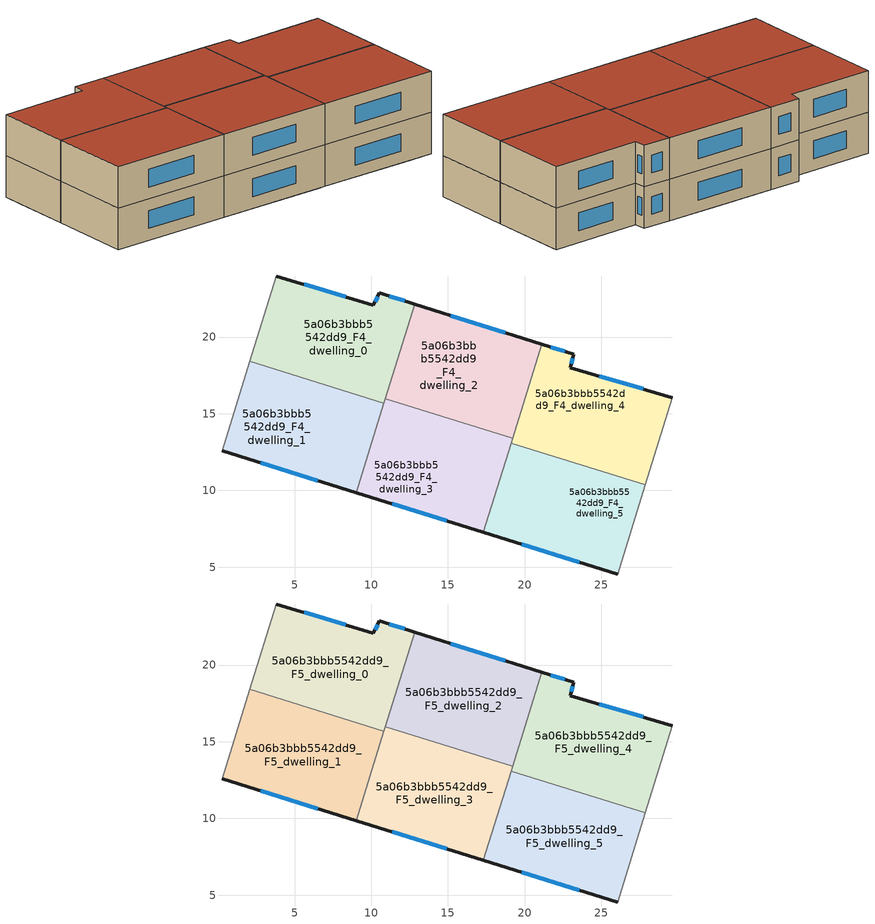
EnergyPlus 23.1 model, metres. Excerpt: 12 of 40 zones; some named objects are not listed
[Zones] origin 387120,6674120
5a06b3bbb5542dd9_F4_dwelling_0
 floor to 5a06b3bbb5542dd9_F3_dwelling_5 (EU_floor_Construction): 10.2,22.2 11.76,18.69 11.07,16.47 9.95,15.97 5.73,17.28 3.38,22.58 3.82,23.98 10.14,22.07 z12
 floor to 5a06b3bbb5542dd9_F3_dwelling_6 (EU_floor_Construction): 3.38,22.58 5.73,17.28 2.1,18.41 z12
 floor to 5a06b3bbb5542dd9_F3_dwelling_3 (EU_floor_Construction): 12.83,22.14 11.76,18.69 10.2,22.2 10.52,22.87 z12
 floor to 5a06b3bbb5542dd9_F3_dwelling_4 (EU_floor_Construction): 11.07,16.47 10.83,15.7 9.95,15.97 z12
 wall outside (EU_wall_Construction): 12.83,22.14 10.52,22.87 10.14,22.07 3.82,23.98 z12:15
 wall to 5a06b3bbb5542dd9_F4_dwelling_1 (EU_wall_Construction): 2.1,18.41 10.83,15.7 z12:15
 wall adiabatic (EU_wall_Construction): 3.82,23.98 2.1,18.41 z12:15
 wall to 5a06b3bbb5542dd9_F4_dwelling_2 (EU_wall_Construction): 10.92,16 12.83,22.14 z12:15
 wall to 5a06b3bbb5542dd9_F4_dwelling_3 (EU_wall_Construction): 10.83,15.7 10.92,16 z12:15
 window (EU_Window_Construction): 8.33,22.62 5.62,23.44 / 10.41,22.65 10.25,22.3 / 12.17,22.35 11.18,22.67 z12.86:14.14
5a06b3bbb5542dd9_F4_dwelling_1
 floor to 5a06b3bbb5542dd9_F3_dwelling_6 (EU_floor_Construction): 5.73,17.28 9.02,9.87 9.01,9.86 0.3,12.57 2.1,18.41 z12
 floor to 5a06b3bbb5542dd9_F3_dwelling_5 (EU_floor_Construction): 9.95,15.97 6.91,14.62 5.73,17.28 z12
 floor to 5a06b3bbb5542dd9_F3_dwelling_4 (EU_floor_Construction): 10.83,15.7 9.02,9.87 6.91,14.62 9.95,15.97 z12
 wall outside (EU_wall_Construction): 0.3,12.57 9.01,9.86 z12:15
 wall adiabatic (EU_wall_Construction): 2.1,18.41 0.3,12.57 z12:15
 wall to 5a06b3bbb5542dd9_F4_dwelling_3 (EU_wall_Construction): 9.01,9.86 10.83,15.7 z12:15
 window (EU_Window_Construction): 2.79,11.8 6.52,10.64 z12.86:14.14
5a06b3bbb5542dd9_F4_dwelling_2
 floor to 5a06b3bbb5542dd9_F3_dwelling_3 (EU_floor_Construction): 16.94,20.85 19.41,15.28 16.86,14.15 13.28,15.26 11.76,18.69 12.83,22.14 z12
 floor to 5a06b3bbb5542dd9_F3_dwelling_1 (EU_floor_Construction): 21.12,19.53 19.64,14.76 16.94,20.85 z12
 floor to 5a06b3bbb5542dd9_F3_dwelling_4 (EU_floor_Construction): 12.47,17.09 13.28,15.26 10.92,16 11.07,16.47 z12
 floor to 5a06b3bbb5542dd9_F3_dwelling_5 (EU_floor_Construction): 11.76,18.69 12.47,17.09 11.07,16.47 z12
 floor to 5a06b3bbb5542dd9_F3_dwelling_2 (EU_floor_Construction): 19.41,15.28 19.64,14.76 19.22,13.41 16.86,14.15 z12
 wall outside (EU_wall_Construction): 21.12,19.53 12.83,22.14 z12:15
 wall to 5a06b3bbb5542dd9_F4_dwelling_3 (EU_wall_Construction): 10.92,16 19.22,13.41 z12:15
 wall to 5a06b3bbb5542dd9_F4_dwelling_4 (EU_wall_Construction): 19.22,13.41 21.12,19.53 z12:15
 window (EU_Window_Construction): 18.75,20.28 15.2,21.4 z12.86:14.14
5a06b3bbb5542dd9_F4_dwelling_3
 floor to 5a06b3bbb5542dd9_F3_dwelling_2 (EU_floor_Construction): 19.22,13.41 17.31,7.28 16.74,7.46 14.28,13 16.86,14.15 z12
 floor to 5a06b3bbb5542dd9_F3_dwelling_4 (EU_floor_Construction): 13.28,15.26 16.74,7.46 9.02,9.86 9.02,9.87 10.92,16 z12
 floor to 5a06b3bbb5542dd9_F3_dwelling_3 (EU_floor_Construction): 16.86,14.15 14.28,13 13.28,15.26 z12
 wall outside (EU_wall_Construction): 9.01,9.86 17.31,7.28 z12:15
 wall to 5a06b3bbb5542dd9_F4_dwelling_5 (EU_wall_Construction): 17.31,7.28 19.12,13.09 z12:15
 wall to 5a06b3bbb5542dd9_F4_dwelling_4 (EU_wall_Construction): 19.12,13.09 19.22,13.41 z12:15
 window (EU_Window_Construction): 11.38,9.12 14.94,8.02 z12.86:14.14
5a06b3bbb5542dd9_F4_dwelling_4
 floor to 5a06b3bbb5542dd9_F3_dwelling_1 (EU_floor_Construction): 29.62,16.06 29.52,15.72 21.74,12.28 20.58,12.64 19.64,14.76 21.12,19.53 23.2,18.88 22.98,18.01 z12
 floor to 5a06b3bbb5542dd9_F3_dwelling_0 (EU_floor_Construction): 29.52,15.72 27.86,10.37 21.74,12.28 z12
 floor to 5a06b3bbb5542dd9_F3_dwelling_2 (EU_floor_Construction): 19.64,14.76 20.58,12.64 19.12,13.09 z12
 wall outside (EU_wall_Construction): 29.62,16.06 22.98,18.01 23.2,18.88 21.12,19.53 z12:15
 wall to 5a06b3bbb5542dd9_F4_dwelling_5 (EU_wall_Construction): 19.12,13.09 27.86,10.37 z12:15
 wall adiabatic (EU_wall_Construction): 27.86,10.37 29.62,16.06 z12:15
 window (EU_Window_Construction): 22.6,19.07 21.71,19.35 / 23.04,18.26 23.13,18.63 / 27.72,16.62 24.88,17.45 z12.86:14.14
5a06b3bbb5542dd9_F4_dwelling_5
 floor to 5a06b3bbb5542dd9_F3_dwelling_0 (EU_floor_Construction): 27.86,10.37 26.07,4.55 23.86,5.24 20.91,11.91 21.74,12.28 z12
 floor to 5a06b3bbb5542dd9_F3_dwelling_2 (EU_floor_Construction): 20.58,12.64 23.86,5.24 17.31,7.28 19.12,13.09 z12
 floor to 5a06b3bbb5542dd9_F3_dwelling_1 (EU_floor_Construction): 21.74,12.28 20.91,11.91 20.58,12.64 z12
 wall outside (EU_wall_Construction): 17.31,7.28 26.07,4.55 z12:15
 wall adiabatic (EU_wall_Construction): 26.07,4.55 27.86,10.37 z12:15
 window (EU_Window_Construction): 19.81,6.5 23.57,5.33 z12.86:14.14
5a06b3bbb5542dd9_F5_dwelling_0
 floor to 5a06b3bbb5542dd9_F4_dwelling_0 (EU_floor_Construction): 12.83,22.14 10.83,15.7 2.1,18.41 3.82,23.98 10.14,22.07 10.52,22.87 z15
 wall outside (EU_wall_Construction): 12.83,22.14 10.52,22.87 10.14,22.07 3.82,23.98 z15:18
 wall to 5a06b3bbb5542dd9_F5_dwelling_1 (EU_wall_Construction): 2.1,18.41 10.83,15.7 z15:18
 wall adiabatic (EU_wall_Construction): 3.82,23.98 2.1,18.41 z15:18
 wall to 5a06b3bbb5542dd9_F5_dwelling_2 (EU_wall_Construction): 10.92,16 12.83,22.14 z15:18
 wall to 5a06b3bbb5542dd9_F5_dwelling_3 (EU_wall_Construction): 10.83,15.7 10.92,16 z15:18
 window (EU_Window_Construction): 8.33,22.62 5.62,23.44 / 10.41,22.65 10.25,22.3 / 12.17,22.35 11.18,22.67 z15.86:17.14
 roof outside (EU_roof_Construction): 10.83,15.7 12.83,22.14 10.52,22.87 10.14,22.07 3.82,23.98 2.1,18.41 z18
5a06b3bbb5542dd9_F5_dwelling_1
 floor to 5a06b3bbb5542dd9_F4_dwelling_1 (EU_floor_Construction): 10.83,15.7 9.01,9.86 0.3,12.57 2.1,18.41 z15
 wall outside (EU_wall_Construction): 0.3,12.57 9.01,9.86 z15:18
 wall adiabatic (EU_wall_Construction): 2.1,18.41 0.3,12.57 z15:18
 wall to 5a06b3bbb5542dd9_F5_dwelling_3 (EU_wall_Construction): 9.01,9.86 10.83,15.7 z15:18
 window (EU_Window_Construction): 2.79,11.8 6.52,10.64 z15.86:17.14
 roof outside (EU_roof_Construction): 9.01,9.86 10.83,15.7 2.1,18.41 0.3,12.57 z18
5a06b3bbb5542dd9_F5_dwelling_2
 floor to 5a06b3bbb5542dd9_F4_dwelling_2 (EU_floor_Construction): 21.12,19.53 19.22,13.41 10.92,16 12.83,22.14 z15
 wall outside (EU_wall_Construction): 21.12,19.53 12.83,22.14 z15:18
 wall to 5a06b3bbb5542dd9_F5_dwelling_3 (EU_wall_Construction): 10.92,16 19.22,13.41 z15:18
 wall to 5a06b3bbb5542dd9_F5_dwelling_4 (EU_wall_Construction): 19.22,13.41 21.12,19.53 z15:18
 window (EU_Window_Construction): 18.75,20.28 15.2,21.4 z15.86:17.14
 roof outside (EU_roof_Construction): 19.22,13.41 21.12,19.53 12.83,22.14 10.92,16 z18
5a06b3bbb5542dd9_F5_dwelling_3
 floor to 5a06b3bbb5542dd9_F4_dwelling_3 (EU_floor_Construction): 19.22,13.41 17.31,7.28 9.01,9.86 10.92,16 z15
 wall outside (EU_wall_Construction): 9.01,9.86 17.31,7.28 z15:18
 wall to 5a06b3bbb5542dd9_F5_dwelling_5 (EU_wall_Construction): 17.31,7.28 19.12,13.09 z15:18
 wall to 5a06b3bbb5542dd9_F5_dwelling_4 (EU_wall_Construction): 19.12,13.09 19.22,13.41 z15:18
 window (EU_Window_Construction): 11.38,9.12 14.94,8.02 z15.86:17.14
 roof outside (EU_roof_Construction): 17.31,7.28 19.22,13.41 10.92,16 9.01,9.86 z18
5a06b3bbb5542dd9_F5_dwelling_4
 floor to 5a06b3bbb5542dd9_F4_dwelling_4 (EU_floor_Construction): 29.62,16.06 27.86,10.37 19.12,13.09 21.12,19.53 23.2,18.88 22.98,18.01 z15
 wall outside (EU_wall_Construction): 29.62,16.06 22.98,18.01 23.2,18.88 21.12,19.53 z15:18
 wall to 5a06b3bbb5542dd9_F5_dwelling_5 (EU_wall_Construction): 19.12,13.09 27.86,10.37 z15:18
 wall adiabatic (EU_wall_Construction): 27.86,10.37 29.62,16.06 z15:18
 window (EU_Window_Construction): 22.6,19.07 21.71,19.35 / 23.04,18.26 23.13,18.63 / 27.72,16.62 24.88,17.45 z15.86:17.14
 roof outside (EU_roof_Construction): 27.86,10.37 29.62,16.06 22.98,18.01 23.2,18.88 21.12,19.53 19.12,13.09 z18
5a06b3bbb5542dd9_F5_dwelling_5
 floor to 5a06b3bbb5542dd9_F4_dwelling_5 (EU_floor_Construction): 27.86,10.37 26.07,4.55 17.31,7.28 19.12,13.09 z15
 wall outside (EU_wall_Construction): 17.31,7.28 26.07,4.55 z15:18
 wall adiabatic (EU_wall_Construction): 26.07,4.55 27.86,10.37 z15:18
 window (EU_Window_Construction): 19.81,6.5 23.57,5.33 z15.86:17.14
 roof outside (EU_roof_Construction): 26.07,4.55 27.86,10.37 19.12,13.09 17.31,7.28 z18
[Building]
EU S2 Campaign: North Axis=0; Terrain=City; Solar Distribution=FullExterior
[Site:Location]
Helsinki-Vantaa.AP: Latitude=60.317; Longitude=24.963; Time Zone=2; Elevation=54.6
[SizingPeriod:WeatherFileDays]
AnnualSizingPeriod: Begin Month=1; Begin Day of Month=1; End Month=12; End Day of Month=31; Day of Week for Start Day=Monday; Use Weather File Daylight Saving Period=No; Use Weather File Rain and Snow Indicators=No
[MATERIAL]
EU_InternalMass_Material: Roughness=MediumRough; Thickness=0.1; Conductivity=1; Density=1800; Specific Heat=900; Thermal Absorptance=0.9; Solar Absorptance=0.7; Visible Absorptance=0.7
[MATERIAL:NOMASS] Roughness=MediumRough; Thermal Absorptance=0.9; Solar Absorptance=0.7; Visible Absorptance=0.7
Name | Thermal Resistance
EU_wall_NoMass | 1.10183
EU_roof_NoMass; EU_floor_NoMass | 1.70606
[WINDOWMATERIAL:SIMPLEGLAZINGSYSTEM]
EU_Window_SimpleGlazing: UFactor=3.11035; Solar Heat Gain Coefficient=0.8; Visible Transmittance=0.8
[CONSTRUCTION]
EU_wall_Construction: EU_wall_NoMass
EU_roof_Construction: EU_roof_NoMass
EU_floor_Construction: EU_floor_NoMass
EU_Window_Construction: EU_Window_SimpleGlazing
EU_InternalMass_Construction: EU_InternalMass_Material
[ZONE] Type=1; Multiplier=1; Ceiling Height=autocalculate; Floor Area=autocalculate; Part of Total Floor Area=Yes
Name | Volume
5a06b3bbb5542dd9_F4_dwelling_0; 5a06b3bbb5542dd9_F5_dwelling_0 | 167.472
5a06b3bbb5542dd9_F4_dwelling_1; 5a06b3bbb5542dd9_F5_dwelling_1; 5a06b3bbb5542dd9_F4_dwelling_2; 5a06b3bbb5542dd9_F5_dwelling_2 | 167.49
5a06b3bbb5542dd9_F4_dwelling_3; 5a06b3bbb5542dd9_F5_dwelling_3 | 167.469
5a06b3bbb5542dd9_F4_dwelling_4; 5a06b3bbb5542dd9_F5_dwelling_4 | 167.471
5a06b3bbb5542dd9_F4_dwelling_5; 5a06b3bbb5542dd9_F5_dwelling_5 | 167.477
[INTERNALMASS] Construction=EU_InternalMass_Construction
Name | Zone or ZoneList | Surface Area
5a06b3bbb5542dd9_F4_dwelling_0_EU_InternalMass | 5a06b3bbb5542dd9_F4_dwelling_0 | 55.8237
5a06b3bbb5542dd9_F4_dwelling_1_EU_InternalMass | 5a06b3bbb5542dd9_F4_dwelling_1 | 55.8302
5a06b3bbb5542dd9_F4_dwelling_2_EU_InternalMass | 5a06b3bbb5542dd9_F4_dwelling_2 | 55.8301
5a06b3bbb5542dd9_F4_dwelling_3_EU_InternalMass | 5a06b3bbb5542dd9_F4_dwelling_3 | 55.8227
5a06b3bbb5542dd9_F4_dwelling_4_EU_InternalMass | 5a06b3bbb5542dd9_F4_dwelling_4 | 55.8236
5a06b3bbb5542dd9_F4_dwelling_5_EU_InternalMass | 5a06b3bbb5542dd9_F4_dwelling_5 | 55.8254
5a06b3bbb5542dd9_F5_dwelling_0_EU_InternalMass | 5a06b3bbb5542dd9_F5_dwelling_0 | 55.8237
5a06b3bbb5542dd9_F5_dwelling_1_EU_InternalMass | 5a06b3bbb5542dd9_F5_dwelling_1 | 55.8302
5a06b3bbb5542dd9_F5_dwelling_2_EU_InternalMass | 5a06b3bbb5542dd9_F5_dwelling_2 | 55.8301
5a06b3bbb5542dd9_F5_dwelling_3_EU_InternalMass | 5a06b3bbb5542dd9_F5_dwelling_3 | 55.8227
5a06b3bbb5542dd9_F5_dwelling_4_EU_InternalMass | 5a06b3bbb5542dd9_F5_dwelling_4 | 55.8236
5a06b3bbb5542dd9_F5_dwelling_5_EU_InternalMass | 5a06b3bbb5542dd9_F5_dwelling_5 | 55.8254
[OTHEREQUIPMENT] Fuel Type=Electricity; Design Level Calculation Method=Watts/Area; Power per Zone Floor Area=1; Fraction Latent=0; Fraction Radiant=0; Fraction Lost=0; Carbon Dioxide Generation Rate=0; EndUse Subcategory=EU_Step8_InternalGains
Name | Zone or ZoneList or Space or SpaceList | Schedule
EU_Step8_InternalGain_5a06b3bbb5542dd9_F4_dwelling_0_f000 | 5a06b3bbb5542dd9_F4_dwelling_0 | EU_Step8_GainSchedule_5a06b3bbb5542dd9_F4_dwelling_0_f000
EU_Step8_InternalGain_5a06b3bbb5542dd9_F4_dwelling_1_f000 | 5a06b3bbb5542dd9_F4_dwelling_1 | EU_Step8_GainSchedule_5a06b3bbb5542dd9_F4_dwelling_1_f000
EU_Step8_InternalGain_5a06b3bbb5542dd9_F4_dwelling_2_f000 | 5a06b3bbb5542dd9_F4_dwelling_2 | EU_Step8_GainSchedule_5a06b3bbb5542dd9_F4_dwelling_2_f000
EU_Step8_InternalGain_5a06b3bbb5542dd9_F4_dwelling_3_f000 | 5a06b3bbb5542dd9_F4_dwelling_3 | EU_Step8_GainSchedule_5a06b3bbb5542dd9_F4_dwelling_3_f000
EU_Step8_InternalGain_5a06b3bbb5542dd9_F4_dwelling_4_f000 | 5a06b3bbb5542dd9_F4_dwelling_4 | EU_Step8_GainSchedule_5a06b3bbb5542dd9_F4_dwelling_4_f000
EU_Step8_InternalGain_5a06b3bbb5542dd9_F4_dwelling_5_f000 | 5a06b3bbb5542dd9_F4_dwelling_5 | EU_Step8_GainSchedule_5a06b3bbb5542dd9_F4_dwelling_5_f000
EU_Step8_InternalGain_5a06b3bbb5542dd9_F5_dwelling_0_f000 | 5a06b3bbb5542dd9_F5_dwelling_0 | EU_Step8_GainSchedule_5a06b3bbb5542dd9_F5_dwelling_0_f000
EU_Step8_InternalGain_5a06b3bbb5542dd9_F5_dwelling_1_f000 | 5a06b3bbb5542dd9_F5_dwelling_1 | EU_Step8_GainSchedule_5a06b3bbb5542dd9_F5_dwelling_1_f000
EU_Step8_InternalGain_5a06b3bbb5542dd9_F5_dwelling_2_f000 | 5a06b3bbb5542dd9_F5_dwelling_2 | EU_Step8_GainSchedule_5a06b3bbb5542dd9_F5_dwelling_2_f000
EU_Step8_InternalGain_5a06b3bbb5542dd9_F5_dwelling_3_f000 | 5a06b3bbb5542dd9_F5_dwelling_3 | EU_Step8_GainSchedule_5a06b3bbb5542dd9_F5_dwelling_3_f000
EU_Step8_InternalGain_5a06b3bbb5542dd9_F5_dwelling_4_f000 | 5a06b3bbb5542dd9_F5_dwelling_4 | EU_Step8_GainSchedule_5a06b3bbb5542dd9_F5_dwelling_4_f000
EU_Step8_InternalGain_5a06b3bbb5542dd9_F5_dwelling_5_f000 | 5a06b3bbb5542dd9_F5_dwelling_5 | EU_Step8_GainSchedule_5a06b3bbb5542dd9_F5_dwelling_5_f000
[ZONEVENTILATION:DESIGNFLOWRATE] Schedule=EU_AlwaysOn; Design Flow Rate Calculation Method=AirChanges/Hour; Air Changes per Hour=0.756316; Ventilation Type=Natural; Fan Pressure Rise=0; Fan Total Efficiency=1; Constant Term Coefficient=1; Temperature Term Coefficient=0; Velocity Term Coefficient=0; Velocity Squared Term Coefficient=0; Minimum Indoor Temperature=-100; Maximum Indoor Temperature=100; Delta Temperature=-100; Minimum Outdoor Temperature=-100; Maximum Outdoor Temperature=100; Maximum Wind Speed=40
Name | Zone or ZoneList or Space or SpaceList
EU_ConstantAir_5a06b3bbb5542dd9_F4_dwelling_0 | 5a06b3bbb5542dd9_F4_dwelling_0
EU_ConstantAir_5a06b3bbb5542dd9_F4_dwelling_1 | 5a06b3bbb5542dd9_F4_dwelling_1
EU_ConstantAir_5a06b3bbb5542dd9_F4_dwelling_2 | 5a06b3bbb5542dd9_F4_dwelling_2
EU_ConstantAir_5a06b3bbb5542dd9_F4_dwelling_3 | 5a06b3bbb5542dd9_F4_dwelling_3
EU_ConstantAir_5a06b3bbb5542dd9_F4_dwelling_4 | 5a06b3bbb5542dd9_F4_dwelling_4
EU_ConstantAir_5a06b3bbb5542dd9_F4_dwelling_5 | 5a06b3bbb5542dd9_F4_dwelling_5
EU_ConstantAir_5a06b3bbb5542dd9_F5_dwelling_0 | 5a06b3bbb5542dd9_F5_dwelling_0
EU_ConstantAir_5a06b3bbb5542dd9_F5_dwelling_1 | 5a06b3bbb5542dd9_F5_dwelling_1
EU_ConstantAir_5a06b3bbb5542dd9_F5_dwelling_2 | 5a06b3bbb5542dd9_F5_dwelling_2
EU_ConstantAir_5a06b3bbb5542dd9_F5_dwelling_3 | 5a06b3bbb5542dd9_F5_dwelling_3
EU_ConstantAir_5a06b3bbb5542dd9_F5_dwelling_4 | 5a06b3bbb5542dd9_F5_dwelling_4
EU_ConstantAir_5a06b3bbb5542dd9_F5_dwelling_5 | 5a06b3bbb5542dd9_F5_dwelling_5
[HVACTEMPLATE:ZONE:IDEALLOADSAIRSYSTEM] System Availability Schedule=EU_AlwaysOn; Maximum Heating Supply Air Temperature=50; Minimum Cooling Supply Air Temperature=13; Maximum Heating Supply Air Humidity Ratio=0.0156; Minimum Cooling Supply Air Humidity Ratio=0.0077; Heating Limit=NoLimit; Cooling Limit=NoLimit; Heating Availability Schedule=EU_AlwaysOn; Cooling Availability Schedule=EU_CoolingOff; Dehumidification Control Type=ConstantSensibleHeatRatio; Cooling Sensible Heat Ratio=0.7; Dehumidification Setpoint=60; Humidification Control Type=None; Humidification Setpoint=30; Outdoor Air Method=None; Outdoor Air Flow Rate per Person=0.00944; Outdoor Air Flow Rate per Zone Floor Area=0; Outdoor Air Flow Rate per Zone=0; Demand Controlled Ventilation Type=None; Outdoor Air Economizer Type=NoEconomizer; Heat Recovery Type=None; Sensible Heat Recovery Effectiveness=0.7; Latent Heat Recovery Effectiveness=0.65
Name | Template Thermostat
5a06b3bbb5542dd9_F4_dwelling_0 | EU_HeatOnly_5a06b3bbb5542dd9_F4_dwelling_0
5a06b3bbb5542dd9_F4_dwelling_1 | EU_HeatOnly_5a06b3bbb5542dd9_F4_dwelling_1
5a06b3bbb5542dd9_F4_dwelling_2 | EU_HeatOnly_5a06b3bbb5542dd9_F4_dwelling_2
5a06b3bbb5542dd9_F4_dwelling_3 | EU_HeatOnly_5a06b3bbb5542dd9_F4_dwelling_3
5a06b3bbb5542dd9_F4_dwelling_4 | EU_HeatOnly_5a06b3bbb5542dd9_F4_dwelling_4
5a06b3bbb5542dd9_F4_dwelling_5 | EU_HeatOnly_5a06b3bbb5542dd9_F4_dwelling_5
5a06b3bbb5542dd9_F5_dwelling_0 | EU_HeatOnly_5a06b3bbb5542dd9_F5_dwelling_0
5a06b3bbb5542dd9_F5_dwelling_1 | EU_HeatOnly_5a06b3bbb5542dd9_F5_dwelling_1
5a06b3bbb5542dd9_F5_dwelling_2 | EU_HeatOnly_5a06b3bbb5542dd9_F5_dwelling_2
5a06b3bbb5542dd9_F5_dwelling_3 | EU_HeatOnly_5a06b3bbb5542dd9_F5_dwelling_3
5a06b3bbb5542dd9_F5_dwelling_4 | EU_HeatOnly_5a06b3bbb5542dd9_F5_dwelling_4
5a06b3bbb5542dd9_F5_dwelling_5 | EU_HeatOnly_5a06b3bbb5542dd9_F5_dwelling_5
[SIZING:ZONE] Zone Cooling Design Supply Air Temperature Input Method=SupplyAirTemperature; Zone Cooling Design Supply Air Temperature=13; Zone Heating Design Supply Air Temperature Input Method=SupplyAirTemperature; Zone Heating Design Supply Air Temperature=50; Zone Cooling Design Supply Air Humidity Ratio=0.008; Zone Heating Design Supply Air Humidity Ratio=0.008; Cooling Design Air Flow Method=DesignDay; Cooling Design Air Flow Rate=0; Cooling Minimum Air Flow per Zone Floor Area=0.000762; Cooling Minimum Air Flow=0; Cooling Minimum Air Flow Fraction=0.2; Heating Design Air Flow Method=DesignDay; Heating Design Air Flow Rate=0; Heating Maximum Air Flow per Zone Floor Area=0.002032; Heating Maximum Air Flow=0.141576; Heating Maximum Air Flow Fraction=0.3; Account for Dedicated Outdoor Air System=No; Dedicated Outdoor Air System Control Strategy=NeutralSupplyAir; Dedicated Outdoor Air Low Setpoint Temperature for Design=autosize; Dedicated Outdoor Air High Setpoint Temperature for Design=autosize; Zone Load Sizing Method=Sensible Load Only No Latent Load; Zone Latent Cooling Design Supply Air Humidity Ratio Input Method=HumidityRatioDifference; Zone Cooling Design Supply Air Humidity Ratio Difference=0.005; Zone Latent Heating Design Supply Air Humidity Ratio Input Method=HumidityRatioDifference; Zone Humidification Design Supply Air Humidity Ratio Difference=0.005
5a06b3bbb5542dd9_F4_dwelling_0; 5a06b3bbb5542dd9_F4_dwelling_1; 5a06b3bbb5542dd9_F4_dwelling_2; 5a06b3bbb5542dd9_F4_dwelling_3; 5a06b3bbb5542dd9_F4_dwelling_4; 5a06b3bbb5542dd9_F4_dwelling_5; 5a06b3bbb5542dd9_F5_dwelling_0; 5a06b3bbb5542dd9_F5_dwelling_1; 5a06b3bbb5542dd9_F5_dwelling_2; 5a06b3bbb5542dd9_F5_dwelling_3; 5a06b3bbb5542dd9_F5_dwelling_4; 5a06b3bbb5542dd9_F5_dwelling_5
[SCHEDULE:CONSTANT]
Name | Hourly Value
EU_AlwaysOn | 1
EU_CoolingOff | 0
[SCHEDULE:FILE] Column Number=1; Rows to Skip at Top=0; Number of Hours of Data=8760; Column Separator=Comma; Interpolate to Timestep=No; Minutes per Item=60; Adjust Schedule for Daylight Savings=Yes
Name | File
EU_Step8_GainSchedule_5a06b3bbb5542dd9_F4_dwelling_0_f000 | ../../schedules/5a06b3bbb5542dd9/5a06b3bbb5542dd9_F4_dwelling_0_f000_gain.csv
EU_Step8_GainSchedule_5a06b3bbb5542dd9_F4_dwelling_1_f000 | ../../schedules/5a06b3bbb5542dd9/5a06b3bbb5542dd9_F4_dwelling_1_f000_gain.csv
EU_Step8_GainSchedule_5a06b3bbb5542dd9_F4_dwelling_2_f000 | ../../schedules/5a06b3bbb5542dd9/5a06b3bbb5542dd9_F4_dwelling_2_f000_gain.csv
EU_Step8_GainSchedule_5a06b3bbb5542dd9_F4_dwelling_3_f000 | ../../schedules/5a06b3bbb5542dd9/5a06b3bbb5542dd9_F4_dwelling_3_f000_gain.csv
EU_Step8_GainSchedule_5a06b3bbb5542dd9_F4_dwelling_4_f000 | ../../schedules/5a06b3bbb5542dd9/5a06b3bbb5542dd9_F4_dwelling_4_f000_gain.csv
EU_Step8_GainSchedule_5a06b3bbb5542dd9_F4_dwelling_5_f000 | ../../schedules/5a06b3bbb5542dd9/5a06b3bbb5542dd9_F4_dwelling_5_f000_gain.csv
EU_Step8_GainSchedule_5a06b3bbb5542dd9_F5_dwelling_0_f000 | ../../schedules/5a06b3bbb5542dd9/5a06b3bbb5542dd9_F5_dwelling_0_f000_gain.csv
EU_Step8_GainSchedule_5a06b3bbb5542dd9_F5_dwelling_1_f000 | ../../schedules/5a06b3bbb5542dd9/5a06b3bbb5542dd9_F5_dwelling_1_f000_gain.csv
EU_Step8_GainSchedule_5a06b3bbb5542dd9_F5_dwelling_2_f000 | ../../schedules/5a06b3bbb5542dd9/5a06b3bbb5542dd9_F5_dwelling_2_f000_gain.csv
EU_Step8_GainSchedule_5a06b3bbb5542dd9_F5_dwelling_3_f000 | ../../schedules/5a06b3bbb5542dd9/5a06b3bbb5542dd9_F5_dwelling_3_f000_gain.csv
EU_Step8_GainSchedule_5a06b3bbb5542dd9_F5_dwelling_4_f000 | ../../schedules/5a06b3bbb5542dd9/5a06b3bbb5542dd9_F5_dwelling_4_f000_gain.csv
EU_Step8_GainSchedule_5a06b3bbb5542dd9_F5_dwelling_5_f000 | ../../schedules/5a06b3bbb5542dd9/5a06b3bbb5542dd9_F5_dwelling_5_f000_gain.csv
